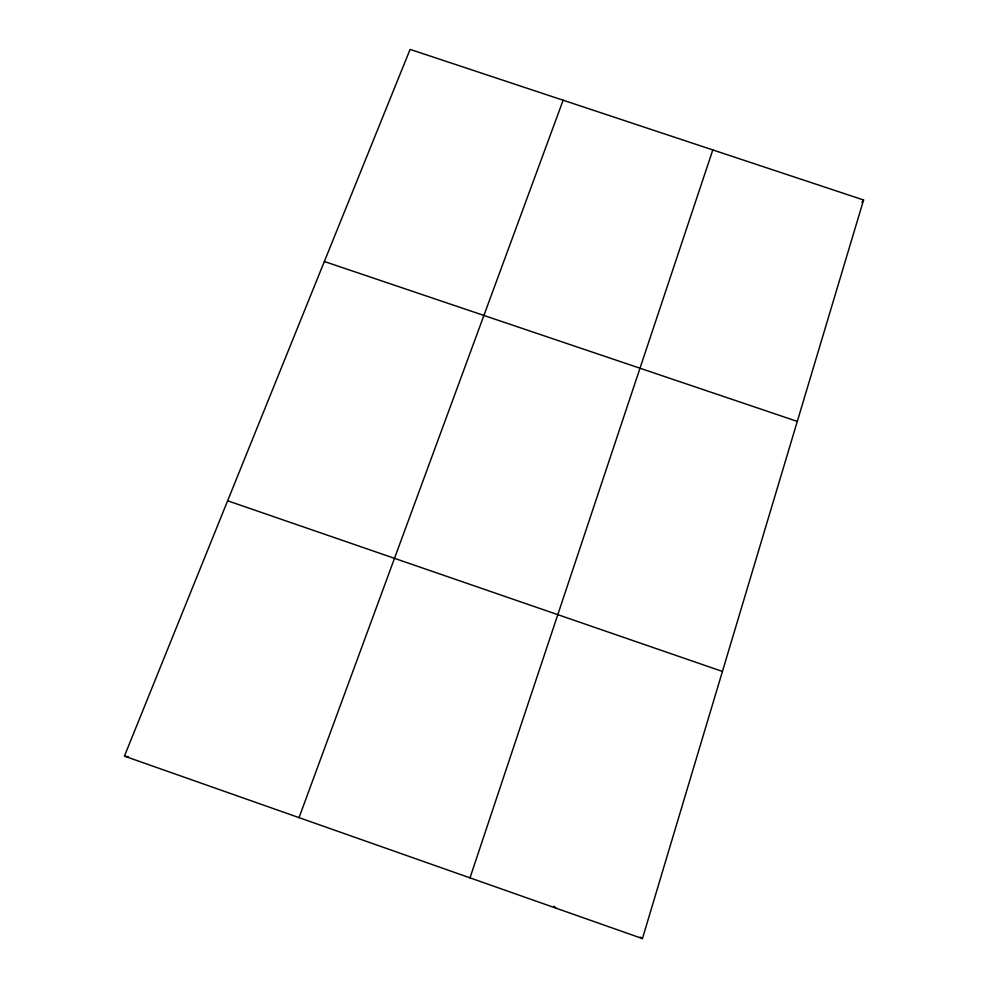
<?xml version="1.0" encoding="UTF-8"?>
<svg xmlns="http://www.w3.org/2000/svg" width="988" height="988" viewBox="0 0 988 988"><rect width="100%" height="100%" fill="white"/><g stroke="black" fill="none" stroke-linecap="round" stroke-linejoin="round"><path stroke-width="1.48" d="M642.435 938.6L863.586 199.996L410.094 49.4L124.414 756.129L642.435 938.6L640.138 937.069M470.004 877.863L712.805 149.929M299.043 817.632L563.135 100.22M861.944 202.392L863.586 199.996M125.748 756.339L128.415 756.771M324.36 261.511L797.291 421.407M227.635 500.78L722.426 671.445M553.898 906.206L556.034 908.17"/></g></svg>
